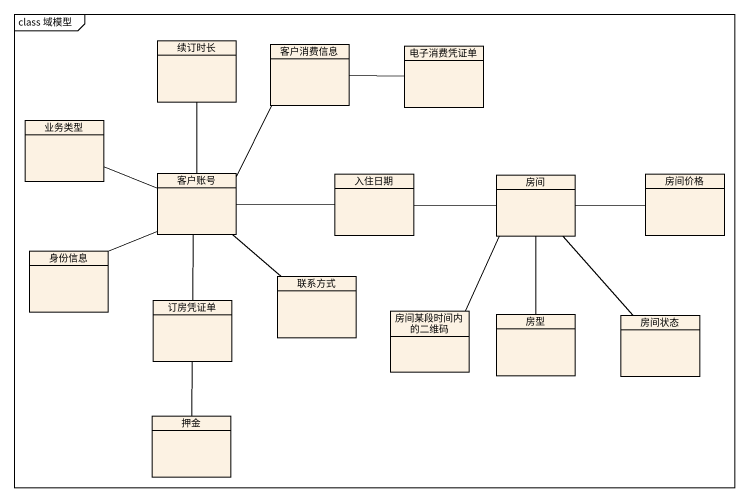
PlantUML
@startuml
mainframe class 域模型
hide circle
hide empty members
class 续订时长 #FCF2E3
class 客户消费信息 #FCF2E3
class 电子消费凭证单 #FCF2E3
class 业务类型 #FCF2E3
class 客户账号 #FCF2E3
class 入住日期 #FCF2E3
class 房间 #FCF2E3
class 房间价格 #FCF2E3
class 身份信息 #FCF2E3
class 联系方式 #FCF2E3
class 订房凭证单 #FCF2E3
class 房间某段时间内的二维码 #FCF2E3
class 房型 #FCF2E3
class 房间状态 #FCF2E3
class 押金 #FCF2E3
续订时长 -- 客户账号
客户消费信息 -right- 电子消费凭证单
客户账号 -up- 客户消费信息
客户账号 -left- 业务类型
客户账号 -- 身份信息
客户账号 -- 联系方式
入住日期 -left- 客户账号
房间 -left- 入住日期
房间 -right- 房间价格
房间 -- 房型
房间 -- 房间状态
订房凭证单 -up- 客户账号
房间某段时间内的二维码 -up- 房间
押金 -up- 订房凭证单
@enduml
